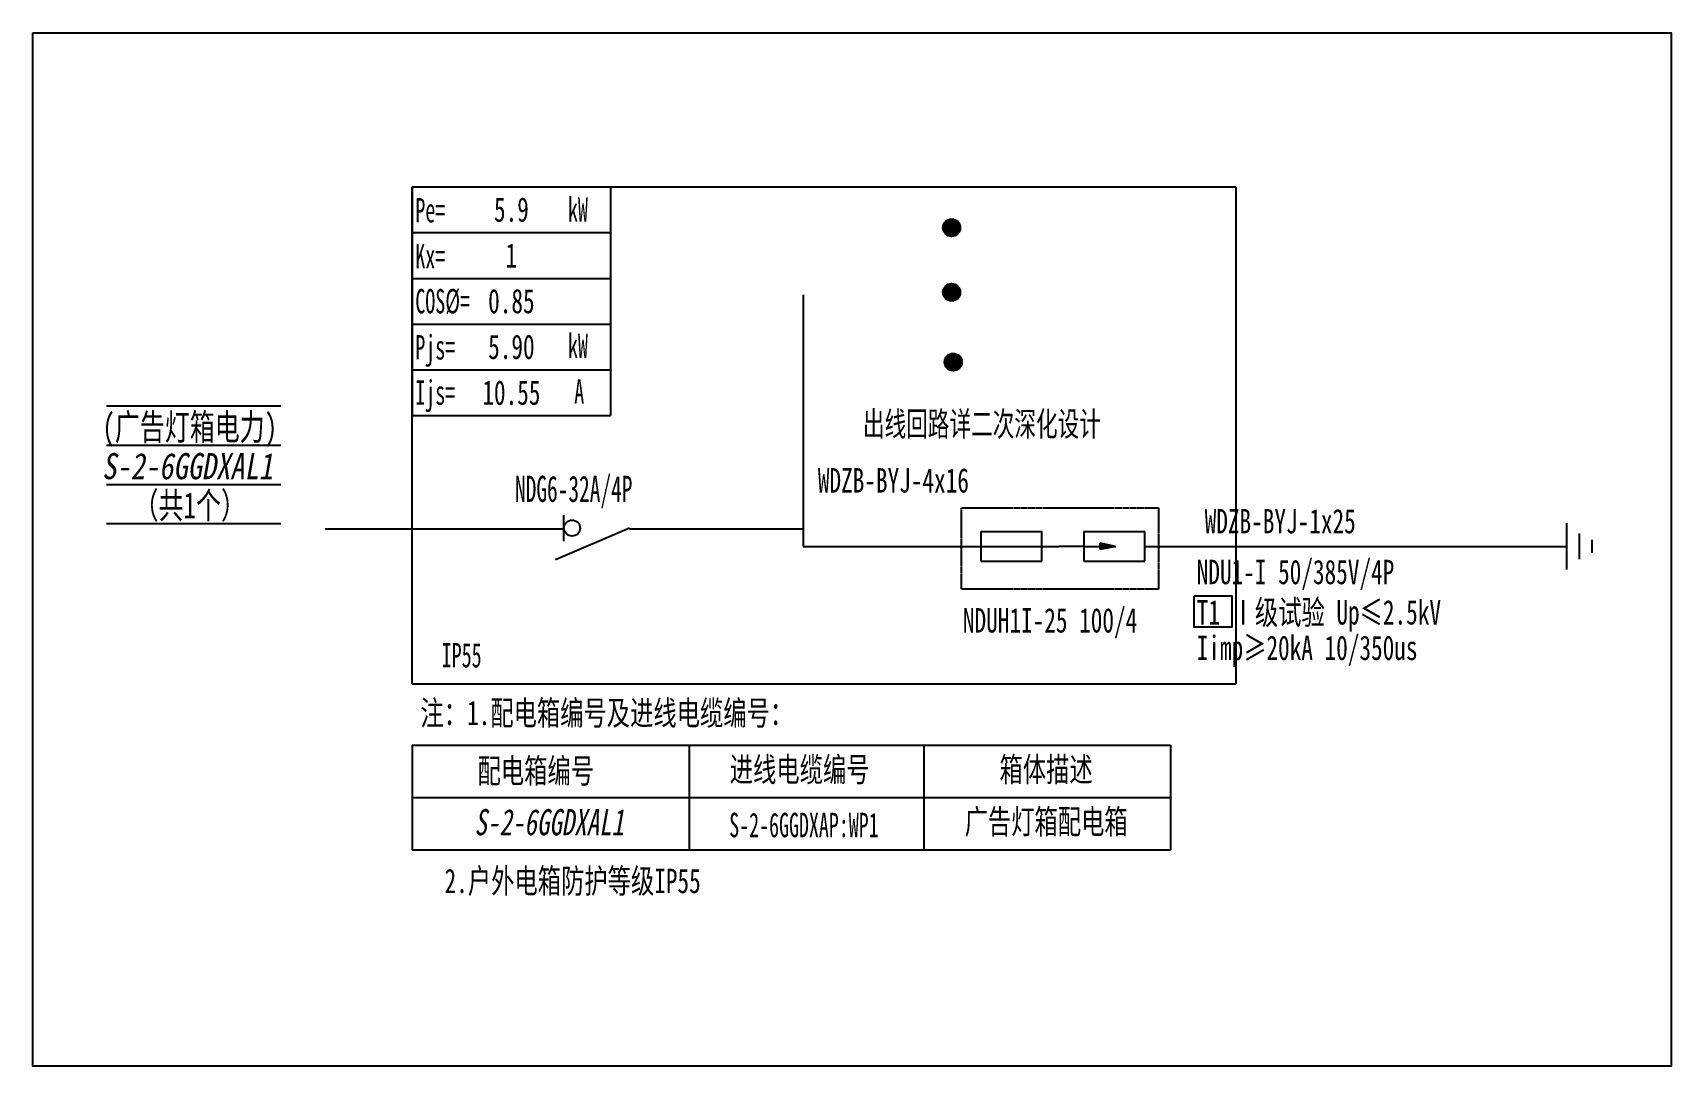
# Model space of a CAD drawing. Extents: x 312946 to 315376, y 356876 to 358408.
import ezdxf
from ezdxf.enums import TextEntityAlignment as Align

# ---------------------------------------------------------------- set-up
doc = ezdxf.new("R2010")
doc.units = 0
doc.header["$MEASUREMENT"] = 0
doc.linetypes.add('DASH', pattern=[0.35, 0.25, -0.1])
doc.linetypes.add('DASHED2', pattern=[0.375, 0.25, -0.125])
for name, color, linetype in [('D_E_Eqpm(强电设备)', 100, 'Continuous'), ('D_E_Eqpm（强电设备）', 100, 'Continuous'), ('D_E_Text(强电文字)', 51, 'Continuous'), ('D_E_Text（强电文字）', 51, 'Continuous'), ('D_E_Wire(强电线缆)', 10, 'Continuous'), ('D_E_Wire（强电线缆）', 10, 'Continuous'), ('D_T_TableDim（表格尺寸）', 255, 'Continuous'), ('E_E_Text（强电文字）', 51, 'Continuous'), ('E_E_Wire（强电线缆）', 10, 'Continuous'), ('E_T_TableDim（表格尺寸）', 255, 'Continuous'), ('系统图', 220, 'Continuous')]:
    doc.layers.add(name, color=color, linetype=linetype)
doc.styles.add('电气', font='', dxfattribs={"width": 0.7})
doc.styles.add('电气箱', font='simhei.ttf', dxfattribs={"width": 0.8, "oblique": 10})
doc.styles.get('电气').set_extended_font_data('SimSun')

msp = doc.modelspace()

# ---------------------------------------------------------------- linework, layer by layer
at = {"linetype": 'DASHED2', "elevation": 0}
msp.add_lwpolyline([(314323.6, 357703.6), (314615.6, 357703.6), (314615.6, 357583.3), (314323.6, 357583.3)], close=True, dxfattribs=at)
at = {"layer": 'D_E_Eqpm(强电设备)'}
for p, q in [((314352.1, 357668.6), (314352.1, 357624.6)), ((314352.1, 357668.6), (314443, 357668.6)), ((314442.7, 357624.6), (314442.7, 357668.6)), ((314504.8, 357668.6), (314504.8, 357624.6)), ((314504.8, 357668.6), (314595.6, 357668.6)), ((314551.9, 357646.6), (314529.1, 357651.3)), ((314529.1, 357641.9), (314529.1, 357651.3)), ((314595.4, 357624.6), (314595.4, 357668.6)), ((314352.1, 357624.6), (314442.7, 357624.6)), ((314504.8, 357646.6), (314468.1, 357646.6)), ((314504.8, 357646.6), (314551.9, 357646.6)), ((314504.8, 357624.6), (314595.4, 357624.6)), ((314551.9, 357646.6), (314529.1, 357641.9))]:
    msp.add_line(p, q, dxfattribs=at)
msp.add_solid([(314529.1, 357641.9), (314551.9, 357646.6), (314529.1, 357651.3)], dxfattribs=at)
at = {"layer": 'D_E_Eqpm（强电设备）'}
for p, q in [((313831.1, 357673.7), (313721.7, 357626.8)), ((313734.2, 357654.4), (313734.2, 357693.1))]:
    msp.add_line(p, q, dxfattribs=at)
msp.add_circle((313746.1, 357673.7), 11.9, dxfattribs=at)
at = {"layer": 'D_E_Text（强电文字）', "elevation": 0}
msp.add_lwpolyline([(314668.4, 357573.2), (314724.6, 357573.2), (314724.6, 357526.9), (314668.4, 357526.9)], close=True, dxfattribs=at)
at = {"layer": 'D_E_Wire(强电线缆)'}
msp.add_line((313380.2, 357672.7), (313734.2, 357672.7), dxfattribs=at)
at = {"layer": 'D_E_Wire（强电线缆）'}
for p, q in [((315221.2, 357612.2), (315221.2, 357681.2)), ((315240, 357627.8), (315240, 357665.5)), ((315258.8, 357637.2), (315258.8, 357656.1)), ((314088.9, 357646.6), (314468.1, 357646.6)), ((314595.4, 357646.6), (315221.2, 357646.6))]:
    msp.add_line(p, q, dxfattribs=at)
for centre in [(314308.9, 358119), (314308.9, 358023.3), (314311.3, 357919.9)]:
    msp.add_circle(centre, 12.9, dxfattribs=at)
at = {"layer": 'D_E_Wire（强电线缆）', "linetype": 'Continuous'}
for points in [[(314296.1, 358117), (314296, 358119), (314296.1, 358121.1)], [(314296.6, 358115), (314296.1, 358121.1), (314296.6, 358123)], [(314296.1, 358117), (314296.1, 358121.1), (314296.6, 358115)], [(314297.4, 358113.2), (314296.6, 358123), (314297.4, 358124.9)], [(314296.6, 358115), (314296.6, 358123), (314297.4, 358113.2)], [(314298.4, 358111.4), (314297.4, 358124.9), (314298.4, 358126.6)], [(314297.4, 358113.2), (314297.4, 358124.9), (314298.4, 358111.4)], [(314299.8, 358109.9), (314298.4, 358126.6), (314299.8, 358128.2)], [(314298.4, 358111.4), (314298.4, 358126.6), (314299.8, 358109.9)], [(314301.3, 358108.6), (314299.8, 358128.2), (314301.3, 358129.5)], [(314299.8, 358109.9), (314299.8, 358128.2), (314301.3, 358108.6)], [(314303, 358107.5), (314301.3, 358129.5), (314303, 358130.5)], [(314301.3, 358108.6), (314301.3, 358129.5), (314303, 358107.5)], [(314304.9, 358106.7), (314303, 358130.5), (314304.9, 358131.3)], [(314303, 358107.5), (314303, 358130.5), (314304.9, 358106.7)], [(314306.9, 358106.3), (314304.9, 358131.3), (314306.9, 358131.8)], [(314304.9, 358106.7), (314304.9, 358131.3), (314306.9, 358106.3)], [(314308.9, 358106.1), (314306.9, 358131.8), (314308.9, 358132)], [(314306.9, 358106.3), (314306.9, 358131.8), (314308.9, 358106.1)], [(314308.9, 358106.1), (314308.9, 358132), (314310.9, 358106.3)], [(314310.9, 358106.3), (314308.9, 358132), (314310.9, 358131.8)], [(314310.9, 358106.3), (314310.9, 358131.8), (314312.9, 358106.7)], [(314312.9, 358106.7), (314310.9, 358131.8), (314312.9, 358131.3)], [(314312.9, 358106.7), (314312.9, 358131.3), (314314.8, 358107.5)], [(314314.8, 358107.5), (314312.9, 358131.3), (314314.8, 358130.5)], [(314314.8, 358107.5), (314314.8, 358130.5), (314316.5, 358108.6)], [(314316.5, 358108.6), (314314.8, 358130.5), (314316.5, 358129.5)], [(314316.5, 358108.6), (314316.5, 358129.5), (314318, 358109.9)], [(314318, 358109.9), (314316.5, 358129.5), (314318, 358128.2)], [(314318, 358109.9), (314318, 358128.2), (314319.3, 358111.4)], [(314319.3, 358111.4), (314318, 358128.2), (314319.3, 358126.6)], [(314319.3, 358111.4), (314319.3, 358126.6), (314320.4, 358113.2)], [(314320.4, 358113.2), (314319.3, 358126.6), (314320.4, 358124.9)], [(314320.4, 358113.2), (314320.4, 358124.9), (314321.2, 358115)], [(314321.2, 358115), (314320.4, 358124.9), (314321.2, 358123)], [(314321.2, 358115), (314321.2, 358123), (314321.7, 358117)], [(314321.7, 358117), (314321.2, 358123), (314321.7, 358121.1)], [(314321.7, 358117), (314321.7, 358121.1), (314321.8, 358119)], [(314304.9, 358011), (314303, 358034.8), (314304.9, 358035.6)], [(314306.9, 358010.5), (314304.9, 358035.6), (314306.9, 358036.1)], [(314304.9, 358011), (314304.9, 358035.6), (314306.9, 358010.5)], [(314308.9, 358010.4), (314306.9, 358036.1), (314308.9, 358036.2)], [(314306.9, 358010.5), (314306.9, 358036.1), (314308.9, 358010.4)], [(314308.9, 358010.4), (314308.9, 358036.2), (314310.9, 358010.5)], [(314310.9, 358010.5), (314308.9, 358036.2), (314310.9, 358036.1)], [(314310.9, 358010.5), (314310.9, 358036.1), (314312.9, 358011)], [(314312.9, 358011), (314310.9, 358036.1), (314312.9, 358035.6)], [(314312.9, 358011), (314312.9, 358035.6), (314314.8, 358011.8)], [(314314.8, 358011.8), (314312.9, 358035.6), (314314.8, 358034.8)], [(314296.1, 358021.3), (314296, 358023.3), (314296.1, 358025.3)], [(314296.6, 358019.3), (314296.1, 358025.3), (314296.6, 358027.3)], [(314296.1, 358021.3), (314296.1, 358025.3), (314296.6, 358019.3)], [(314297.4, 358017.4), (314296.6, 358027.3), (314297.4, 358029.2)], [(314296.6, 358019.3), (314296.6, 358027.3), (314297.4, 358017.4)], [(314298.4, 358015.7), (314297.4, 358029.2), (314298.4, 358030.9)], [(314297.4, 358017.4), (314297.4, 358029.2), (314298.4, 358015.7)], [(314299.8, 358014.2), (314298.4, 358030.9), (314299.8, 358032.4)], [(314298.4, 358015.7), (314298.4, 358030.9), (314299.8, 358014.2)], [(314301.3, 358012.8), (314299.8, 358032.4), (314301.3, 358033.8)], [(314299.8, 358014.2), (314299.8, 358032.4), (314301.3, 358012.8)], [(314303, 358011.8), (314301.3, 358033.8), (314303, 358034.8)], [(314301.3, 358012.8), (314301.3, 358033.8), (314303, 358011.8)], [(314303, 358011.8), (314303, 358034.8), (314304.9, 358011)], [(314314.8, 358011.8), (314314.8, 358034.8), (314316.5, 358012.8)], [(314316.5, 358012.8), (314314.8, 358034.8), (314316.5, 358033.8)], [(314316.5, 358012.8), (314316.5, 358033.8), (314318, 358014.2)], [(314318, 358014.2), (314316.5, 358033.8), (314318, 358032.4)], [(314318, 358014.2), (314318, 358032.4), (314319.3, 358015.7)], [(314319.3, 358015.7), (314318, 358032.4), (314319.3, 358030.9)], [(314319.3, 358015.7), (314319.3, 358030.9), (314320.4, 358017.4)], [(314320.4, 358017.4), (314319.3, 358030.9), (314320.4, 358029.2)], [(314320.4, 358017.4), (314320.4, 358029.2), (314321.2, 358019.3)], [(314321.2, 358019.3), (314320.4, 358029.2), (314321.2, 358027.3)], [(314321.2, 358019.3), (314321.2, 358027.3), (314321.7, 358021.3)], [(314321.7, 358021.3), (314321.2, 358027.3), (314321.7, 358025.3)], [(314321.7, 358021.3), (314321.7, 358025.3), (314321.8, 358023.3)], [(314298.6, 357917.9), (314298.4, 357919.9), (314298.6, 357921.9)], [(314299, 357915.9), (314298.6, 357921.9), (314299, 357923.9)], [(314298.6, 357917.9), (314298.6, 357921.9), (314299, 357915.9)], [(314299.8, 357914), (314299, 357923.9), (314299.8, 357925.8)], [(314299, 357915.9), (314299, 357923.9), (314299.8, 357914)], [(314300.9, 357912.3), (314299.8, 357925.8), (314300.9, 357927.5)], [(314299.8, 357914), (314299.8, 357925.8), (314300.9, 357912.3)], [(314302.2, 357910.8), (314300.9, 357927.5), (314302.2, 357929)], [(314300.9, 357912.3), (314300.9, 357927.5), (314302.2, 357910.8)], [(314303.7, 357909.4), (314302.2, 357929), (314303.7, 357930.4)], [(314302.2, 357910.8), (314302.2, 357929), (314303.7, 357909.4)], [(314305.5, 357908.4), (314303.7, 357930.4), (314305.5, 357931.4)], [(314303.7, 357909.4), (314303.7, 357930.4), (314305.5, 357908.4)], [(314307.3, 357907.6), (314305.5, 357931.4), (314307.3, 357932.2)], [(314305.5, 357908.4), (314305.5, 357931.4), (314307.3, 357907.6)], [(314309.3, 357907.1), (314307.3, 357932.2), (314309.3, 357932.7)], [(314307.3, 357907.6), (314307.3, 357932.2), (314309.3, 357907.1)], [(314311.3, 357907), (314309.3, 357932.7), (314311.3, 357932.8)], [(314309.3, 357907.1), (314309.3, 357932.7), (314311.3, 357907)], [(314311.3, 357907), (314311.3, 357932.8), (314313.4, 357907.1)], [(314313.4, 357907.1), (314311.3, 357932.8), (314313.4, 357932.7)], [(314313.4, 357907.1), (314313.4, 357932.7), (314315.3, 357907.6)], [(314315.3, 357907.6), (314313.4, 357932.7), (314315.3, 357932.2)], [(314315.3, 357907.6), (314315.3, 357932.2), (314317.2, 357908.4)], [(314317.2, 357908.4), (314315.3, 357932.2), (314317.2, 357931.4)], [(314317.2, 357908.4), (314317.2, 357931.4), (314318.9, 357909.4)], [(314318.9, 357909.4), (314317.2, 357931.4), (314318.9, 357930.4)], [(314318.9, 357909.4), (314318.9, 357930.4), (314320.5, 357910.8)], [(314320.5, 357910.8), (314318.9, 357930.4), (314320.5, 357929)], [(314320.5, 357910.8), (314320.5, 357929), (314321.8, 357912.3)], [(314321.8, 357912.3), (314320.5, 357929), (314321.8, 357927.5)], [(314321.8, 357912.3), (314321.8, 357927.5), (314322.9, 357914)], [(314322.9, 357914), (314321.8, 357927.5), (314322.9, 357925.8)], [(314322.9, 357914), (314322.9, 357925.8), (314323.6, 357915.9)], [(314323.6, 357915.9), (314322.9, 357925.8), (314323.6, 357923.9)], [(314323.6, 357915.9), (314323.6, 357923.9), (314324.1, 357917.9)], [(314324.1, 357917.9), (314323.6, 357923.9), (314324.1, 357921.9)], [(314324.1, 357917.9), (314324.1, 357921.9), (314324.3, 357919.9)]]:
    msp.add_solid(points, dxfattribs=at)
at = {"layer": 'D_T_TableDim（表格尺寸）', "linetype": 'Continuous'}
for p, q in [((313056, 357854.8), (313314.5, 357854.8)), ((313056, 357796.6), (313314.5, 357796.6)), ((313056, 357738.4), (313314.5, 357738.4)), ((313056, 357680.3), (313314.5, 357680.3))]:
    msp.add_line(p, q, dxfattribs=at)
at = {"layer": 'D_T_TableDim（表格尺寸）', "ltscale": 3.5}
for p, q in [((313509.2, 357351.9), (314633.5, 357351.9)), ((313509.2, 357351.9), (313509.2, 357196.8)), ((313919.9, 357351.9), (313919.9, 357196.8)), ((314267.9, 357351.9), (314267.9, 357196.8)), ((314633.5, 357351.9), (314633.5, 357196.8)), ((313509.2, 357274.3), (314633.5, 357274.3)), ((313509.2, 357274.3), (314633.5, 357274.3)), ((313509.2, 357196.8), (314633.5, 357196.8))]:
    msp.add_line(p, q, dxfattribs=at)
at = {"layer": 'E_E_Text（强电文字）', "linetype": 'Continuous'}
for p, q in [((313509.2, 358179.7), (313803.2, 358179.7)), ((313509.2, 358179.7), (313509.2, 357840.4)), ((313803.2, 358179.7), (313803.2, 357840.4)), ((313509.2, 358111.8), (313803.2, 358111.8)), ((313509.2, 358043.9), (313803.2, 358043.9)), ((313509.2, 357976.1), (313803.2, 357976.1)), ((313509.2, 357908.2), (313803.2, 357908.2)), ((313509.2, 357840.4), (313803.2, 357840.4))]:
    msp.add_line(p, q, dxfattribs=at)
at = {"layer": 'E_E_Wire（强电线缆）'}
for p, q in [((314088.9, 358019.7), (314088.9, 357646.6)), ((313831.2, 357672.7), (314088.9, 357672.7))]:
    msp.add_line(p, q, dxfattribs=at)
at = {"layer": 'E_T_TableDim（表格尺寸）', "linetype": 'DASH', "ltscale": 2}
for p, q in [((313509.2, 357442.6), (313509.2, 358179.7)), ((313509.2, 358179.7), (314730.6, 358179.7)), ((314730.6, 358179.7), (314730.6, 357442.6)), ((314730.6, 357442.6), (313509.2, 357442.6))]:
    msp.add_line(p, q, dxfattribs=at)
at = {"layer": '系统图', "ltscale": 9973.992009}
msp.add_lwpolyline([(312946.5, 358408), (315376, 358408), (315376, 356876), (312946.5, 356876)], close=True, dxfattribs=at)

# ---------------------------------------------------------------- texts
at = {"layer": 'D_E_Text(强电文字)', "color": 1, "style": '电气', "width": 0.6}
msp.add_text('NDG6-32A/4P', height=38.775, dxfattribs=at).set_placement((313661.6, 357712.5))
at = {"layer": 'D_E_Text(强电文字)', "style": '电气', "width": 0.7}
for s, p in [('WDZB-BYJ-4x16', (314110.6, 357726.4)), ('WDZB-BYJ-1x25', (314684.2, 357665.9)), ('T1 Ⅰ级试验 Up≤2.5kV ', (314672.4, 357530.8)), ('Iimp≥20kA 10/350us', (314672.4, 357478.2))]:
    msp.add_text(s, height=36.19, dxfattribs=at).set_placement(p)
at = {"layer": 'D_E_Text(强电文字)', "color": 51, "true_color": 0xffff7f, "style": '电气', "width": 0.7}
msp.add_text('NDU1-I 50/385V/4P', height=36.19, dxfattribs=at).set_placement((314672.4, 357590.6))
at = {"layer": 'D_E_Text（强电文字）', "linetype": 'Continuous', "style": '电气', "width": 0.6}
for s, height, p in [('Pe=', 36.19, (313513.8, 358126.9)), ('kW', 36.19, (313740.1, 358128.1)), ('Kx=', 36.19, (313513.8, 358058.8)), ('COS%%C=', 36.19, (313513.8, 357992)), ('kW', 36.19, (313740.1, 357926)), ('Pjs=', 36.19, (313513.8, 357923.7)), ('Ijs=', 36.19, (313513.8, 357856.6)), ('A', 36.2, (313749.4, 357858.1))]:
    msp.add_text(s, height=height, dxfattribs=at).set_placement(p)
at = {"layer": 'D_E_Text（强电文字）', "style": '电气'}
for s, width, p in [('出线回路详二次深化设计', 0.65, (314177.4, 357810.1)), ('注：1.配电箱编号及进线电缆编号：', 0.7, (313521.3, 357381.6)), ('2.户外电箱防护等级IP55', 0.7, (313557.1, 357132.6))]:
    msp.add_text(s, height=36.19, dxfattribs=dict(at, width=width)).set_placement(p)
at = {"layer": 'D_E_Text（强电文字）', "color": 51, "true_color": 0xffff7f, "style": '电气', "width": 0.7}
msp.add_text('NDUH1I-25 100/4', height=36.19, dxfattribs=at).set_placement((314325.7, 357518.9))
at = {"layer": 'D_E_Text（强电文字）', "style": '电气'}
for s, width, p in [('IP55', 0.6, (313582.5, 357485.1)), ('配电箱编号', 0.7, (313692.4, 357314.7)), ('进线电缆编号', 0.7, (314083.6, 357316.7)), ('箱体描述', 0.7, (314449.1, 357316.7)), ('广告灯箱配电箱', 0.7, (314449.1, 357239.1)), ('S-2-6GGDXAP:WP1', 0.6, (314090, 357233.6))]:
    msp.add_text(s, height=36.19, dxfattribs=dict(at, width=width)).set_placement(p, align=Align.MIDDLE)
at = {"layer": 'D_E_Text（强电文字）', "style": '电气箱', "oblique": 10, "width": 0.7}
msp.add_text('S-2-6GGDXAL1', height=38.775, dxfattribs=at).set_placement((313712.2, 357237.8), align=Align.MIDDLE)
at = {"layer": 'E_E_Text（强电文字）', "linetype": 'Continuous', "style": '电气', "width": 0.7}
for s, p in [('(广告灯箱电力)', (313179.3, 357804.3)), ('（共1个）', (313179.3, 357688))]:
    msp.add_text(s, height=38.77, dxfattribs=at).set_placement(p, align=Align.CENTER)
at = {"layer": 'E_E_Text（强电文字）', "linetype": 'Continuous', "style": '电气箱', "oblique": 10, "width": 0.8}
msp.add_text('S-2-6GGDXAL1', height=38.775, dxfattribs=at).set_placement((313175.9, 357746.2), align=Align.CENTER)
at = {"layer": 'E_E_Text（强电文字）', "linetype": 'Continuous', "width": 294.024, "attachment_point": 5, "style": '电气'}
for s, insert, char_height in [('5.9', (313656.2, 358145.7), 36.19), ('1', (313656.2, 358077.9), 36.2), ('0.85', (313656.2, 358010), 36.19), ('{\\C256;5.90}', (313656.2, 357942.2), 36.19), ('{\\C256;10.55}', (313656.2, 357874.3), 36.19)]:
    msp.add_mtext(s, dxfattribs=dict(at, insert=insert, char_height=char_height))

doc.saveas('drawing.dxf')
